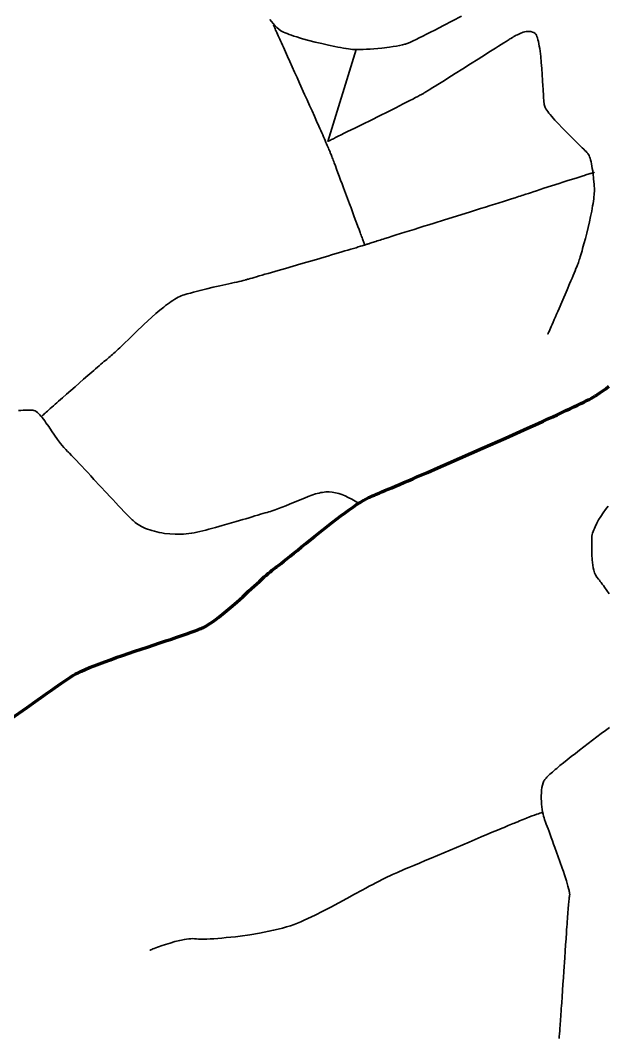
# Model space of a CAD drawing. Header units: inches. Extents: x 23 to 178, y 8 to 179.
# Drawn here: x 50.73 to 69.48, y 47.25 to 79.77 of the extents above; entities that cross this region are included whole.
import ezdxf

# ---------------------------------------------------------------- set-up
doc = ezdxf.new("R2010")
doc.units = ezdxf.units.IN
doc.header["$MEASUREMENT"] = 0
doc.layers.add('Routes 1', color=7, linetype='Continuous')
doc.layers.add('Routes 4', color=7, linetype='Continuous')

msp = doc.modelspace()

# ---------------------------------------------------------------- linework, layer by layer
at = {"layer": 'Routes 1', "color": 7, "lineweight": 158, "true_color": 0xffffff}
msp.add_lwpolyline([(50.419, 57.46), (50.948, 57.83), (51.21, 58.016), (51.465, 58.197), (51.588, 58.285), (51.708, 58.369), (51.824, 58.451), (51.935, 58.529), (52.041, 58.602), (52.142, 58.671), (52.237, 58.735), (52.325, 58.793), (52.407, 58.845), (52.482, 58.891), (52.523, 58.914), (52.57, 58.938), (52.621, 58.963), (52.676, 58.989), (52.798, 59.043), (52.936, 59.1), (53.086, 59.16), (53.249, 59.222), (53.421, 59.286), (53.603, 59.352), (53.791, 59.419), (53.985, 59.486), (54.384, 59.622), (54.785, 59.757), (55.178, 59.888), (55.368, 59.951), (55.55, 60.012), (55.724, 60.071), (55.887, 60.127), (56.04, 60.18), (56.179, 60.229), (56.303, 60.274), (56.359, 60.295), (56.411, 60.315), (56.459, 60.334), (56.501, 60.352), (56.539, 60.368), (56.572, 60.383), (56.6, 60.397), (56.615, 60.406), (56.635, 60.416), (56.713, 60.463), (56.796, 60.516), (56.882, 60.576), (56.97, 60.64), (57.061, 60.709), (57.249, 60.86), (57.441, 61.022), (57.635, 61.192), (57.828, 61.365), (58.015, 61.537), (58.194, 61.702), (58.28, 61.781), (58.362, 61.856), (58.44, 61.928), (58.515, 61.995), (58.585, 62.057), (58.65, 62.114), (58.709, 62.165), (58.763, 62.209), (58.811, 62.246), (58.855, 62.276), (58.88, 62.295), (58.908, 62.316), (58.974, 62.367), (59.051, 62.428), (59.14, 62.498), (59.238, 62.577), (59.344, 62.663), (59.459, 62.756), (59.581, 62.855), (59.708, 62.958), (59.84, 63.066), (60.116, 63.287), (60.684, 63.736), (60.824, 63.843), (60.962, 63.947), (61.095, 64.046), (61.224, 64.14), (61.348, 64.227), (61.464, 64.307), (61.573, 64.378), (61.674, 64.44), (61.765, 64.492), (61.846, 64.533), (61.882, 64.549), (61.922, 64.565), (61.972, 64.586), (62.032, 64.611), (62.102, 64.641), (62.182, 64.674), (62.27, 64.712), (62.367, 64.753), (62.473, 64.798), (62.586, 64.847), (62.706, 64.898), (62.833, 64.953), (62.967, 65.011), (63.108, 65.071), (63.253, 65.134), (63.405, 65.2), (63.561, 65.267), (63.721, 65.337), (64.054, 65.482), (64.401, 65.633), (64.757, 65.788), (65.486, 66.109), (66.215, 66.432), (66.572, 66.591), (66.919, 66.747), (67.254, 66.898), (67.415, 66.971), (67.572, 67.043), (67.723, 67.113), (67.87, 67.18), (68.011, 67.246), (68.146, 67.309), (68.274, 67.369), (68.396, 67.427), (68.51, 67.482), (68.616, 67.534), (68.715, 67.582), (68.804, 67.628), (68.885, 67.669), (68.957, 67.707), (69.018, 67.741), (69.07, 67.771), (69.111, 67.796), (69.148, 67.821), (69.229, 67.876), (69.319, 67.939), (69.415, 68.009), (69.518, 68.086)], dxfattribs=at)
at = {"layer": 'Routes 4', "color": 7, "lineweight": 35, "true_color": 0xffffff}
for points in [[(58.697, 79.805), (58.744, 79.737), (58.796, 79.672), (58.852, 79.609), (58.912, 79.55), (58.977, 79.495), (59.048, 79.445), (59.085, 79.422), (59.128, 79.399), (59.18, 79.375), (59.241, 79.351), (59.308, 79.325), (59.383, 79.299), (59.463, 79.272), (59.549, 79.245), (59.64, 79.218), (59.735, 79.19), (59.934, 79.135), (60.142, 79.082), (60.353, 79.031), (60.562, 78.984), (60.764, 78.942), (60.86, 78.922), (60.953, 78.905), (61.041, 78.889), (61.124, 78.875), (61.201, 78.863), (61.271, 78.854), (61.335, 78.846), (61.39, 78.842), (61.438, 78.839), (61.479, 78.839), (61.568, 78.841), (61.669, 78.845), (61.778, 78.851), (61.894, 78.859), (62.016, 78.868), (62.265, 78.892), (62.51, 78.921), (62.626, 78.937), (62.735, 78.954), (62.836, 78.972), (62.925, 78.991), (63.002, 79.011), (63.024, 79.018), (63.049, 79.027), (63.077, 79.038), (63.109, 79.051), (63.181, 79.083), (63.265, 79.122), (63.36, 79.167), (63.464, 79.218), (63.577, 79.274), (63.698, 79.334), (63.825, 79.398), (63.958, 79.466), (64.095, 79.536), (64.235, 79.608), (64.523, 79.757), (64.812, 79.907)], [(58.808, 79.62), (58.809, 79.617), (58.813, 79.61), (58.818, 79.597), (58.826, 79.58), (58.836, 79.558), (58.848, 79.531), (58.862, 79.5), (58.878, 79.465), (58.896, 79.426), (58.915, 79.383), (58.936, 79.336), (58.959, 79.286), (58.983, 79.233), (59.009, 79.176), (59.036, 79.116), (59.064, 79.053), (59.094, 78.987), (59.125, 78.919), (59.157, 78.848), (59.19, 78.775), (59.224, 78.699), (59.259, 78.622), (59.331, 78.461), (59.406, 78.295), (59.483, 78.123), (59.562, 77.948), (59.642, 77.77), (59.803, 77.411), (59.883, 77.232), (59.962, 77.056), (60.039, 76.884), (60.114, 76.716), (60.186, 76.554), (60.254, 76.399), (60.287, 76.325), (60.319, 76.253), (60.35, 76.184), (60.379, 76.117), (60.407, 76.053), (60.434, 75.991), (60.46, 75.933), (60.484, 75.878), (60.506, 75.826), (60.527, 75.778), (60.546, 75.733), (60.564, 75.692), (60.579, 75.655), (60.593, 75.623), (60.604, 75.594), (60.614, 75.57), (60.623, 75.547), (60.633, 75.521), (60.645, 75.492), (60.657, 75.46), (60.67, 75.426), (60.684, 75.389), (60.699, 75.35), (60.714, 75.309), (60.731, 75.265), (60.748, 75.22), (60.784, 75.123), (60.823, 75.019), (60.865, 74.91), (60.908, 74.794), (60.952, 74.675), (60.998, 74.552), (61.045, 74.426), (61.237, 73.91), (61.284, 73.783), (61.33, 73.658), (61.376, 73.535), (61.419, 73.417), (61.462, 73.303), (61.502, 73.195), (61.539, 73.093), (61.574, 72.999), (61.591, 72.954), (61.606, 72.912), (61.621, 72.872), (61.635, 72.834), (61.648, 72.799), (61.66, 72.766), (61.671, 72.736), (61.681, 72.708), (61.691, 72.684), (61.699, 72.662), (61.705, 72.644), (61.711, 72.628), (61.716, 72.616), (61.719, 72.607), (61.721, 72.602), (61.722, 72.6)], [(61.451, 78.839), (60.544, 75.909), (60.545, 75.91), (60.551, 75.913), (60.561, 75.917), (60.574, 75.924), (60.59, 75.932), (60.61, 75.941), (60.633, 75.953), (60.659, 75.966), (60.688, 75.98), (60.72, 75.996), (60.755, 76.013), (60.792, 76.031), (60.874, 76.072), (60.966, 76.117), (61.066, 76.167), (61.173, 76.22), (61.287, 76.276), (61.407, 76.335), (61.531, 76.397), (61.659, 76.46), (61.923, 76.591), (62.191, 76.725), (62.456, 76.858), (62.585, 76.922), (62.711, 76.986), (62.833, 77.047), (62.949, 77.105), (63.058, 77.161), (63.161, 77.214), (63.256, 77.262), (63.342, 77.307), (63.418, 77.346), (63.452, 77.364), (63.483, 77.381), (63.511, 77.396), (63.536, 77.41), (63.559, 77.422), (63.577, 77.433), (63.596, 77.444), (63.618, 77.456), (63.642, 77.471), (63.668, 77.487), (63.698, 77.505), (63.73, 77.524), (63.8, 77.568), (63.879, 77.617), (63.966, 77.671), (64.06, 77.73), (64.16, 77.792), (64.266, 77.859), (64.376, 77.928), (64.491, 78.001), (64.609, 78.075), (64.851, 78.228), (65.096, 78.384), (65.339, 78.538), (65.458, 78.613), (65.574, 78.686), (65.686, 78.757), (65.794, 78.825), (65.896, 78.89), (65.992, 78.951), (66.082, 79.007), (66.164, 79.059), (66.238, 79.105), (66.303, 79.146), (66.332, 79.164), (66.358, 79.18), (66.381, 79.194), (66.402, 79.207), (66.42, 79.218), (66.435, 79.227), (66.447, 79.234), (66.456, 79.239), (66.487, 79.256), (66.522, 79.276), (66.559, 79.297), (66.6, 79.318), (66.688, 79.36), (66.782, 79.396), (66.831, 79.41), (66.88, 79.419), (66.929, 79.424), (66.978, 79.424), (67.026, 79.417), (67.073, 79.403), (67.118, 79.382), (67.162, 79.352), (67.182, 79.33), (67.202, 79.299), (67.22, 79.259), (67.237, 79.212), (67.253, 79.157), (67.268, 79.096), (67.282, 79.028), (67.295, 78.955), (67.308, 78.877), (67.319, 78.794), (67.33, 78.708), (67.34, 78.618), (67.358, 78.431), (67.373, 78.239), (67.387, 78.045), (67.399, 77.855), (67.41, 77.673), (67.415, 77.587), (67.42, 77.504), (67.424, 77.426), (67.429, 77.353), (67.434, 77.286), (67.438, 77.224), (67.443, 77.169), (67.448, 77.122), (67.453, 77.083), (67.458, 77.052), (67.467, 77.023), (67.482, 76.989), (67.504, 76.951), (67.531, 76.909), (67.564, 76.864), (67.602, 76.815), (67.644, 76.763), (67.69, 76.708), (67.74, 76.651), (67.793, 76.592), (67.907, 76.469), (68.028, 76.343), (68.153, 76.216), (68.278, 76.09), (68.4, 75.969), (68.459, 75.91), (68.516, 75.854), (68.57, 75.801), (68.621, 75.75), (68.668, 75.702), (68.712, 75.658), (68.752, 75.618), (68.786, 75.582), (68.816, 75.55), (68.84, 75.523), (68.858, 75.502), (68.869, 75.485), (68.885, 75.455), (68.901, 75.416), (68.916, 75.369), (68.931, 75.315), (68.946, 75.255), (68.961, 75.189), (68.974, 75.118), (68.987, 75.043), (68.999, 74.964), (69.011, 74.881), (69.03, 74.71), (69.044, 74.533), (69.053, 74.357), (69.053, 74.31), (69.051, 74.258), (69.046, 74.2), (69.04, 74.138), (69.032, 74.071), (69.022, 74), (69.01, 73.926), (68.997, 73.848), (68.967, 73.685), (68.931, 73.513), (68.893, 73.336), (68.851, 73.157), (68.808, 72.98), (68.765, 72.807), (68.721, 72.642), (68.7, 72.564), (68.679, 72.488), (68.659, 72.416), (68.64, 72.348), (68.621, 72.285), (68.603, 72.226), (68.587, 72.172), (68.571, 72.123), (68.557, 72.081), (68.545, 72.045), (68.531, 72.007), (68.513, 71.961), (68.491, 71.907), (68.466, 71.846), (68.438, 71.778), (68.408, 71.703), (68.374, 71.624), (68.339, 71.539), (68.301, 71.451), (68.262, 71.359), (68.181, 71.167), (68.01, 70.769), (67.926, 70.574), (67.885, 70.479), (67.845, 70.388), (67.807, 70.3), (67.771, 70.217), (67.737, 70.138), (67.705, 70.065), (67.676, 69.998), (67.65, 69.938), (67.627, 69.885), (67.607, 69.84), (67.592, 69.805), (67.58, 69.778), (67.573, 69.762), (67.571, 69.758), (67.571, 69.756)], [(51.397, 67.121), (51.4, 67.123), (51.408, 67.13), (51.421, 67.142), (51.439, 67.158), (51.461, 67.178), (51.488, 67.202), (51.519, 67.23), (51.554, 67.261), (51.593, 67.296), (51.635, 67.333), (51.681, 67.374), (51.729, 67.417), (51.781, 67.463), (51.835, 67.511), (51.891, 67.561), (51.95, 67.613), (52.011, 67.667), (52.073, 67.722), (52.202, 67.836), (52.336, 67.954), (52.472, 68.074), (52.745, 68.313), (52.878, 68.429), (53.006, 68.541), (53.069, 68.595), (53.129, 68.646), (53.187, 68.696), (53.243, 68.744), (53.297, 68.79), (53.348, 68.833), (53.396, 68.873), (53.441, 68.911), (53.483, 68.945), (53.521, 68.976), (53.556, 69.003), (53.592, 69.033), (53.63, 69.066), (53.67, 69.101), (53.713, 69.14), (53.757, 69.181), (53.804, 69.225), (53.853, 69.271), (53.903, 69.319), (53.955, 69.369), (54.008, 69.421), (54.063, 69.474), (54.177, 69.585), (54.295, 69.701), (54.417, 69.819), (54.668, 70.06), (54.796, 70.179), (54.924, 70.296), (55.052, 70.409), (55.179, 70.516), (55.303, 70.617), (55.365, 70.665), (55.425, 70.71), (55.484, 70.753), (55.543, 70.794), (55.6, 70.832), (55.656, 70.867), (55.711, 70.899), (55.764, 70.928), (55.815, 70.953), (55.865, 70.975), (55.914, 70.993), (55.96, 71.008), (56.057, 71.037), (56.156, 71.066), (56.257, 71.094), (56.466, 71.149), (56.678, 71.2), (56.888, 71.249), (57.094, 71.295), (57.193, 71.317), (57.29, 71.339), (57.383, 71.359), (57.472, 71.378), (57.556, 71.397), (57.635, 71.415), (57.709, 71.432), (57.777, 71.448), (57.837, 71.464), (57.891, 71.478), (57.904, 71.482), (57.92, 71.486), (57.938, 71.491), (57.959, 71.497), (57.981, 71.504), (58.006, 71.511), (58.061, 71.526), (58.123, 71.544), (58.193, 71.564), (58.27, 71.586), (58.353, 71.61), (58.442, 71.636), (58.537, 71.663), (58.636, 71.692), (58.74, 71.722), (58.848, 71.753), (58.96, 71.786), (59.075, 71.819), (59.192, 71.853), (59.434, 71.923), (59.682, 71.996), (60.18, 72.141), (60.424, 72.212), (60.543, 72.247), (60.659, 72.281), (60.772, 72.315), (60.882, 72.347), (60.988, 72.378), (61.089, 72.409), (61.186, 72.437), (61.278, 72.465), (61.364, 72.49), (61.443, 72.514), (61.516, 72.536), (61.583, 72.557), (61.641, 72.575), (61.668, 72.583), (61.692, 72.591), (61.714, 72.598), (61.734, 72.604), (61.752, 72.61), (61.768, 72.615), (61.794, 72.624), (61.809, 72.629), (61.827, 72.635), (61.848, 72.642), (61.872, 72.65), (61.899, 72.658), (61.929, 72.668), (61.961, 72.678), (61.997, 72.69), (62.034, 72.702), (62.075, 72.714), (62.117, 72.728), (62.162, 72.742), (62.21, 72.757), (62.259, 72.773), (62.311, 72.789), (62.365, 72.806), (62.479, 72.842), (62.6, 72.88), (62.728, 72.92), (62.862, 72.962), (63.003, 73.006), (63.148, 73.051), (63.298, 73.098), (63.452, 73.147), (63.61, 73.196), (63.771, 73.246), (63.934, 73.297), (64.265, 73.401), (64.932, 73.609), (65.096, 73.66), (65.258, 73.711), (65.417, 73.761), (65.573, 73.81), (65.725, 73.858), (65.873, 73.904), (66.015, 73.949), (66.153, 73.993), (66.284, 74.034), (66.408, 74.074), (66.525, 74.111), (66.581, 74.129), (66.635, 74.146), (66.686, 74.163), (66.736, 74.179), (66.783, 74.194), (66.828, 74.208), (66.87, 74.222), (66.91, 74.235), (66.948, 74.248), (66.983, 74.259), (67.015, 74.27), (67.045, 74.28), (67.098, 74.298), (67.208, 74.335), (67.322, 74.373), (67.44, 74.412), (67.683, 74.49), (67.929, 74.569), (68.05, 74.608), (68.169, 74.645), (68.285, 74.682), (68.396, 74.717), (68.502, 74.75), (68.602, 74.781), (68.694, 74.81), (68.737, 74.823), (68.778, 74.836), (68.817, 74.848), (68.853, 74.859), (68.886, 74.869), (68.917, 74.879), (68.945, 74.888), (68.97, 74.895), (68.993, 74.902), (69.011, 74.908), (69.027, 74.913), (69.039, 74.917), (69.048, 74.919), (69.053, 74.921)], [(61.527, 64.348), (61.414, 64.416), (61.305, 64.479), (61.198, 64.535), (61.094, 64.584), (60.992, 64.626), (60.89, 64.66), (60.788, 64.686), (60.687, 64.703), (60.584, 64.711), (60.479, 64.71), (60.426, 64.706), (60.372, 64.699), (60.318, 64.689), (60.262, 64.677), (60.206, 64.663), (60.149, 64.646), (60.033, 64.607), (59.914, 64.564), (59.794, 64.517), (59.554, 64.418), (59.315, 64.316), (59.198, 64.267), (59.084, 64.221), (58.973, 64.178), (58.866, 64.139), (58.764, 64.105), (58.714, 64.091), (58.663, 64.077), (58.605, 64.06), (58.539, 64.041), (58.468, 64.02), (58.39, 63.997), (58.306, 63.972), (58.218, 63.945), (58.125, 63.917), (58.029, 63.888), (57.929, 63.858), (57.826, 63.827), (57.613, 63.764), (57.175, 63.637), (56.958, 63.576), (56.748, 63.52), (56.647, 63.494), (56.549, 63.469), (56.455, 63.446), (56.365, 63.426), (56.279, 63.408), (56.195, 63.392), (56.109, 63.38), (56.022, 63.37), (55.935, 63.363), (55.847, 63.359), (55.76, 63.358), (55.672, 63.359), (55.498, 63.369), (55.328, 63.389), (55.245, 63.402), (55.163, 63.417), (55.083, 63.435), (55.005, 63.454), (54.93, 63.475), (54.857, 63.498), (54.786, 63.522), (54.719, 63.549), (54.655, 63.576), (54.595, 63.606), (54.538, 63.636), (54.486, 63.668), (54.437, 63.701), (54.393, 63.736), (54.352, 63.773), (54.328, 63.795), (54.302, 63.819), (54.275, 63.846), (54.245, 63.875), (54.214, 63.907), (54.181, 63.94), (54.11, 64.012), (54.033, 64.092), (53.951, 64.178), (53.864, 64.27), (53.773, 64.367), (53.678, 64.467), (53.581, 64.571), (53.482, 64.678), (53.28, 64.896), (53.077, 65.114), (52.976, 65.222), (52.878, 65.328), (52.782, 65.431), (52.689, 65.53), (52.6, 65.625), (52.515, 65.715), (52.435, 65.799), (52.361, 65.876), (52.293, 65.946), (52.262, 65.978), (52.232, 66.007), (52.175, 66.066), (52.12, 66.128), (52.013, 66.257), (51.911, 66.392), (51.814, 66.53), (51.721, 66.666), (51.632, 66.798), (51.546, 66.923), (51.505, 66.981), (51.464, 67.037), (51.424, 67.088), (51.384, 67.136), (51.345, 67.179), (51.307, 67.218), (51.27, 67.251), (51.233, 67.279), (51.196, 67.3), (51.16, 67.315), (51.124, 67.323), (51.088, 67.324), (51.047, 67.324), (50.998, 67.323), (50.943, 67.322), (50.882, 67.321), (50.816, 67.319), (50.746, 67.316), (50.671, 67.313)], [(69.498, 64.254), (69.413, 64.149), (69.333, 64.04), (69.258, 63.93), (69.189, 63.82), (69.128, 63.71), (69.075, 63.602), (69.052, 63.549), (69.031, 63.497), (69.013, 63.446), (68.998, 63.397), (68.985, 63.348), (68.976, 63.302), (68.97, 63.257), (68.967, 63.214), (68.973, 63.053), (68.975, 62.884), (68.976, 62.711), (68.981, 62.538), (68.988, 62.453), (68.999, 62.369), (69.014, 62.288), (69.034, 62.209), (69.06, 62.133), (69.094, 62.061), (69.135, 61.994), (69.184, 61.93), (69.212, 61.895), (69.241, 61.856), (69.273, 61.815), (69.306, 61.77), (69.34, 61.723), (69.376, 61.673), (69.45, 61.568), (69.527, 61.456)], [(69.54, 57.189), (69.409, 57.092), (69.274, 56.992), (69.136, 56.889), (68.997, 56.784), (68.718, 56.571), (68.58, 56.465), (68.446, 56.361), (68.315, 56.258), (68.188, 56.158), (68.068, 56.061), (67.955, 55.969), (67.902, 55.925), (67.851, 55.882), (67.802, 55.841), (67.755, 55.801), (67.711, 55.763), (67.67, 55.727), (67.632, 55.692), (67.597, 55.66), (67.565, 55.629), (67.536, 55.601), (67.511, 55.574), (67.489, 55.551), (67.471, 55.529), (67.456, 55.51), (67.446, 55.494), (67.439, 55.48), (67.426, 55.45), (67.414, 55.418), (67.395, 55.347), (67.379, 55.27), (67.368, 55.187), (67.361, 55.1), (67.358, 55.01), (67.358, 54.919), (67.362, 54.828), (67.368, 54.738), (67.376, 54.65), (67.387, 54.567), (67.4, 54.489), (67.414, 54.417), (67.429, 54.353), (67.446, 54.298), (67.451, 54.283), (67.458, 54.265), (67.465, 54.244), (67.474, 54.22), (67.483, 54.194), (67.494, 54.166), (67.505, 54.135), (67.517, 54.102), (67.544, 54.03), (67.573, 53.95), (67.606, 53.864), (67.64, 53.771), (67.676, 53.674), (67.714, 53.571), (67.753, 53.466), (67.792, 53.357), (67.953, 52.91), (68.029, 52.69), (68.065, 52.583), (68.099, 52.481), (68.131, 52.382), (68.16, 52.288), (68.187, 52.201), (68.21, 52.12), (68.23, 52.046), (68.238, 52.013), (68.245, 51.981), (68.251, 51.952), (68.257, 51.925), (68.261, 51.901), (68.263, 51.879), (68.265, 51.86), (68.265, 51.843), (68.264, 51.83), (68.262, 51.819), (68.259, 51.804), (68.255, 51.784), (68.252, 51.758), (68.248, 51.727), (68.244, 51.69), (68.24, 51.648), (68.235, 51.601), (68.231, 51.55), (68.226, 51.493), (68.221, 51.433), (68.215, 51.368), (68.21, 51.3), (68.204, 51.228), (68.198, 51.152), (68.192, 51.073), (68.186, 50.99), (68.18, 50.905), (68.174, 50.817), (68.167, 50.727), (68.161, 50.634), (68.148, 50.441), (68.134, 50.242), (68.12, 50.038), (68.106, 49.829), (68.078, 49.406), (68.064, 49.195), (68.05, 48.987), (68.037, 48.782), (68.023, 48.584), (68.011, 48.392), (68.004, 48.299), (67.998, 48.209), (67.992, 48.121), (67.986, 48.036), (67.98, 47.954), (67.975, 47.875), (67.969, 47.8), (67.964, 47.728), (67.959, 47.66), (67.954, 47.596), (67.95, 47.536), (67.945, 47.48), (67.941, 47.429), (67.937, 47.383), (67.933, 47.342), (67.93, 47.305), (67.927, 47.274), (67.924, 47.249)], [(54.857, 50.071), (54.861, 50.073), (54.875, 50.079), (54.896, 50.087), (54.925, 50.099), (54.961, 50.113), (55.004, 50.129), (55.052, 50.148), (55.106, 50.168), (55.165, 50.189), (55.228, 50.211), (55.364, 50.257), (55.51, 50.303), (55.662, 50.347), (55.814, 50.385), (55.963, 50.416), (56.035, 50.427), (56.105, 50.436), (56.171, 50.442), (56.233, 50.443), (56.292, 50.441), (56.347, 50.436), (56.411, 50.431), (56.489, 50.429), (56.577, 50.429), (56.677, 50.431), (56.786, 50.436), (56.903, 50.442), (57.029, 50.451), (57.161, 50.462), (57.3, 50.475), (57.443, 50.49), (57.591, 50.506), (57.741, 50.525), (58.049, 50.569), (58.359, 50.62), (58.663, 50.679), (58.81, 50.711), (58.954, 50.744), (59.092, 50.78), (59.225, 50.817), (59.35, 50.855), (59.468, 50.896), (59.577, 50.938), (59.682, 50.982), (59.79, 51.03), (59.903, 51.082), (60.019, 51.138), (60.138, 51.196), (60.384, 51.321), (60.637, 51.452), (61.147, 51.726), (61.397, 51.862), (61.638, 51.993), (61.755, 52.056), (61.868, 52.117), (61.977, 52.175), (62.081, 52.231), (62.181, 52.282), (62.275, 52.331), (62.363, 52.374), (62.444, 52.414), (62.52, 52.449), (62.561, 52.467), (62.607, 52.488), (62.658, 52.51), (62.713, 52.534), (62.772, 52.56), (62.836, 52.588), (62.903, 52.617), (62.975, 52.648), (63.049, 52.68), (63.127, 52.713), (63.292, 52.784), (63.468, 52.858), (63.652, 52.937), (63.844, 53.018), (64.041, 53.102), (64.243, 53.187), (64.65, 53.358), (65.054, 53.528), (65.25, 53.61), (65.44, 53.69), (65.622, 53.767), (65.795, 53.839), (65.957, 53.907), (66.033, 53.939), (66.106, 53.969), (66.175, 53.998), (66.241, 54.026), (66.302, 54.052), (66.359, 54.076), (66.412, 54.098), (66.46, 54.118), (66.504, 54.136), (66.542, 54.152), (66.606, 54.179), (66.667, 54.204), (66.781, 54.251), (66.886, 54.292), (66.982, 54.329), (67.068, 54.362), (67.145, 54.39), (67.212, 54.414), (67.269, 54.434), (67.317, 54.45), (67.354, 54.462), (67.38, 54.47), (67.396, 54.475), (67.402, 54.477)]]:
    msp.add_lwpolyline(points, dxfattribs=at)

doc.saveas('drawing.dxf')
